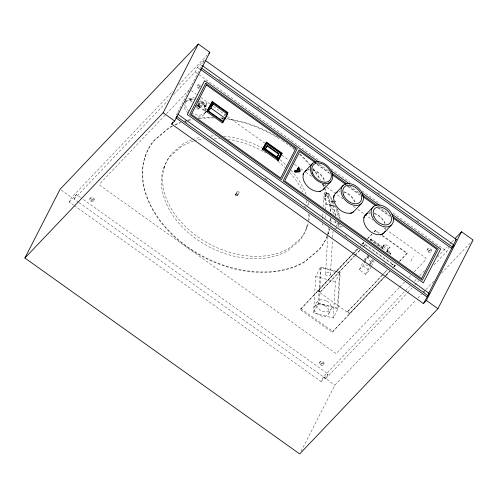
<?xml version="1.0" encoding="UTF-8"?>
<svg xmlns="http://www.w3.org/2000/svg" width="498" height="498" viewBox="0 0 498 498"><rect width="100%" height="100%" fill="white"/><g stroke="black" fill="none" stroke-linecap="round" stroke-linejoin="round"><path stroke-width="0.37" stroke-dasharray="2.49 1.87" d="M313.553 312.862L315.732 276.471L320.507 267.133L340.196 272.325L338.024 308.716L333.243 318.054L313.553 312.862L318.334 303.525L320.507 267.133M322.399 223.235L322.306 224.785L325.206 225.55M322.629 219.369L322.766 217.047M322.816 216.269L322.997 213.175M323.37 206.987L324.154 193.834L324.752 192.664L328.941 193.772L333.168 201.883M325.082 217.981L325.319 214.115M325.592 209.471L325.916 204.056L324.752 192.664M325.518 274.081L327.746 236.836M327.933 233.736L328.3 227.53M330.404 274.709L332.446 240.571M332.633 237.471L333.006 231.265M333.243 318.054L335.422 281.663L340.196 272.325M91.315 199.679C91.439 201.46 93.904 198.976 92.161 199.356C90.897 198.198 91.582 199.642 92.354 200.159M198.845 86.708C199.623 86.889 201.397 86.64 199.692 86.378C198.926 84.834 198.316 88.009 199.829 87.275M196.056 107.655A2.197 1.55 27.1 0 0 197.887 107.294L199.393 104.15L196.324 104.213M198.104 106.958L199.312 104.605L199.15 103.316A2.197 1.55 27.1 0 0 198.409 102.532M199.2 106.385L205.045 110.55L204.803 111.023L198.957 106.858L199.2 106.385L199.256 108.072L199.642 106.914L199.225 105.42A3.735 2.633 27.1 0 0 197.967 104.088M321.011 363.453C321.142 365.239 323.607 362.756 321.857 363.129C320.6 361.978 321.285 363.416 322.057 363.938M428.548 250.482C428.672 252.262 431.144 249.778 429.394 250.158C428.131 249 428.822 250.444 429.587 250.967M325.985 195.235C327.174 195.291 323.694 197.171 324.03 199.549L326.377 195.465M204.803 111.023L205.276 110.046A10.116 7.14 27.1 0 0 200.034 100.652M204.454 114.179L206.06 110.917M73.723 205.201L69.297 202.039L71.606 197.525L172.874 91.134M78.528 202.238L74.102 199.082L76.412 194.562L80.844 197.718M89.845 198.895C90.673 195.135 96.662 198.758 93.568 201.273A2.241 1.581 27.1 0 1 91.103 201.323L90.611 201.011A2.241 1.581 27.1 0 1 90.001 198.665A2.241 1.581 27.1 0 1 92.734 198.615A2.241 1.581 27.1 0 1 93.823 200.949M90.729 201.08L91.209 200.14M145.036 156.851L145.273 156.384M173.715 94.433L195.135 71.924L197.445 67.404L204.566 59.928L201.447 66.029M176.336 115.088L177.394 113.021M177.749 112.336L199.941 68.967M200.233 68.4L201.099 66.707M195.085 98A11.199 7.906 27.1 0 0 187.846 99.233L186.327 100.708L185.368 102.594A11.199 7.906 27.1 0 1 193.436 99.787M192.216 102.046L189.296 99.967L190.485 99.046A10.116 7.14 27.1 0 1 193.921 98.679M197.376 85.917C197.687 84.125 199.866 83.845 201.068 84.915M198.26 88.109L198.739 87.169M163.5 168.585L164.701 166.232M197.986 105.763L199.188 103.41L197.936 103.441M195.123 106.566L205.755 106.335L205.487 105.601L206.894 102.849L198.54 103.03M205.755 106.335L207.162 103.584L206.894 102.849M222.058 118.81L222.674 117.609M235.492 194.724L237.21 191.562A1.183 0.834 27.1 0 1 239.065 192.272A1.183 0.834 27.1 0 1 237.951 193.218A1.183 0.834 27.1 0 1 237.042 191.705M235.766 194.382A1.183 0.834 27.1 0 1 237.621 195.091A1.183 0.834 27.1 0 1 236.506 196.038A1.183 0.834 27.1 0 1 235.598 194.531L237.21 191.562M237.558 195.82L237.801 195.353M237.664 195.633L239.108 192.807M306.282 228.358L307.484 226.005M333.542 214.078L328.344 194.936L328.941 193.772M335.465 215.671L331.6 201.447L331.867 200.924L335.279 201.086L335.696 202.574M335.017 201.609L335.279 201.086M328.12 233.5L328.356 233.027M338.061 223.204L338.889 226.173L342.307 226.335L341.933 227.069L338.515 226.907L340.234 223.552M385.645 276.048L332.147 332.253L300.275 309.532L352.198 254.553M357.24 249.037L317.512 290.988L349.384 313.709L384.307 276.801M354.644 255.655L319.722 292.556L354.402 256.121M314.624 306.88L316.865 302.504M328.842 313.603L331.077 309.227M370.331 240.161L371.184 238.835L382.937 247.207L382.452 248.147L382.084 248.539L370.331 240.161L371.184 238.835M374.11 231.962L375.417 230.369L379.793 233.487M371.085 266.94L369.323 270.383L365.619 274.28L359.27 269.754L363.833 260.84M364.181 260.155L364.885 258.786L368.595 254.889M364.71 261.438L365.756 259.408L369.46 255.511L368.42 257.541A2.857 1.98 43.6 0 0 369.802 260.989A2.857 1.98 43.6 0 0 373.027 260.828M359.27 269.754L362.98 265.857L367.891 256.258M332.147 332.253L384.064 277.274M369.672 264.033L371.44 260.579L372.498 259.464M319.548 362.669C320.376 358.909 326.364 362.538 323.27 365.053A2.241 1.581 27.1 0 1 320.805 365.096L320.314 364.785A2.241 1.581 27.1 0 1 319.704 362.444A2.241 1.581 27.1 0 1 322.436 362.388A2.241 1.581 27.1 0 1 323.526 364.723M365.619 274.28L370.195 265.328M370.549 264.637L372.311 261.195L373.369 260.081M382.103 275.232L347.181 312.134L387.195 270.097M320.432 364.86L320.911 363.92M371.44 266.249L374.259 260.74M390.177 254.31L390.662 253.37L387.376 251.029L386.94 251.484L382.128 248.054L383.578 245.228L384.811 243.933L389.623 247.357L386.89 251.969L390.177 254.31L391.03 252.978L387.743 250.637M382.084 248.539L382.564 247.599L370.817 239.221M382.937 247.207L384.811 243.933M386.94 251.484L388.384 248.658L389.623 247.357M386.89 251.969L387.376 251.029M74.358 205.649L321.005 381.512L323.32 376.992L409.58 286.362M79.163 202.686L325.817 378.548L328.126 374.029L81.473 198.167M394.733 266.063L394.976 265.59L363.11 242.868L362.868 243.341L394.733 266.063L392.069 268.864M301.109 451.188L334.861 385.222L415.768 300.226M399.558 261.431L407.289 253.09L382.296 235.274M410.887 261.157L413.29 256.451M427.079 249.697C427.913 245.937 433.901 249.56 430.801 252.075A2.241 1.581 27.1 0 1 428.336 252.125L427.85 251.814A2.241 1.581 27.1 0 1 427.234 249.467A2.241 1.581 27.1 0 1 429.967 249.417A2.241 1.581 27.1 0 1 431.056 251.751M427.963 251.882L428.442 250.942M433.995 264.899L446.843 251.397L449.159 246.877M199.312 104.605L199.088 104.941A2.197 1.55 27.1 0 1 196.722 105.115M199.499 107.599L198.883 108.645A3.735 2.633 27.1 0 1 195.77 109.261M178.77 84.94L207.168 55.11M69.297 202.039L76.412 194.562M74.102 199.082L167.82 100.621M189.234 89.808L100.223 183.326L99.6 184.54L100.316 185.648L336.138 353.642L399.284 287.57M224 115.934L225.532 114.328M222.357 119.613L223.378 118.536M362.04 243.989L365.009 240.87M352.727 253.992L357.533 248.944M367.605 238.579L371.776 234.197M373.855 232.012L375.417 230.369M300.275 309.532L353.779 253.326M354.315 252.76L358.056 248.826M360.197 246.578L361.803 244.892M362.339 244.331L364.48 242.084M367.686 238.71L371.969 234.216M355.174 255.094L359.979 250.046M363.179 246.684L365.314 244.443L362.407 247.718M354.937 255.561L359.737 250.519M382.128 248.054L382.564 247.599M368.999 265.135L372.709 261.238M390.662 253.37L391.03 252.978M382.632 274.672L387.438 269.623M391.702 265.141L392.773 264.021L391.465 265.608M384.842 276.241L389.641 271.198M393.376 267.277L395.929 264.594M386.199 275.033L389.399 271.665M399.477 261.301L407.289 253.09M386.18 275.487L389.928 271.553M394.211 267.053L395.81 265.366M399.819 287.01L404.644 281.936M408.933 277.436L411.08 275.182M414.299 271.802L425.553 259.968L426.033 259.365L425.983 258.163L388.129 231.028M414.404 281.295L416.546 279.048M419.764 275.668L424.582 270.601M437.443 257.093L447.086 246.958M449.769 244.145L451.375 242.458M451.91 241.897L454.593 239.077M321.005 381.512L328.126 374.029M325.817 378.548L407.215 293.029M407.75 292.463L412.039 287.962M414.716 285.155L418.999 280.648M417.915 297.972L421.663 294.032M423.804 291.778L425.417 290.091M425.952 289.531L433.988 281.084M441.489 273.203L472.565 240.559M205.419 112.299L203.9 113.774A11.199 7.906 27.1 0 1 191.898 113.345M189.296 99.967L190.242 99.519A10.116 7.14 27.1 0 1 194.301 99.202M198.048 103.783L207.162 103.584M195.477 105.819L205.487 105.601M331.6 201.447L334.332 201.578M324.154 193.834L328.344 194.936M325.916 204.056L335.633 206.62L338.634 217.657M329.346 220.676L339.505 223.359M334.644 228.034L337.544 228.8M315.732 276.471L335.422 281.663M318.334 303.525L338.024 308.716M218.809 79.331L222.6 82.039M257.385 106.84L261.811 109.996M299.124 136.601L300.394 137.498M338.335 164.558L341.497 166.811M377.546 192.514L380.709 194.768M416.758 220.471L419.92 222.724M197.445 67.404L199.978 69.21M195.135 71.924L198.297 74.177M198.926 74.632L319.728 160.761M331.108 168.872L350.082 182.405M362.102 190.971L380.441 204.049M393.09 213.063L446.843 251.397M319.286 164.272L328.78 171.038M349.664 185.928L359.158 192.701M381.306 208.488L387.631 213.001M317.388 164.141L329.383 172.688M348.314 186.19L359.674 194.288M378.605 207.784L389.959 215.883M317.021 164.533L329.639 173.528M347.311 186.128L360.564 195.577M377.602 207.722L389.592 216.275M191.338 90.717L196.399 94.327M200.831 97.484L209.689 103.802M213.486 106.51L226.771 115.984M227.405 116.432L264.737 143.051M281.824 155.233L288.784 160.194M294.48 164.253L297.642 166.513M300.804 168.766L305.237 171.928M305.872 172.376L311.561 176.435M322.318 184.104L326.115 186.812M326.75 187.267L343.203 198.995M353.325 206.216L355.223 207.566M357.757 209.372L372.94 220.197M383.697 227.866L387.494 230.574M375.181 230.842L378.928 233.512M382.053 235.741L407.047 253.563M189.539 99.494L192.452 101.58M383.578 245.228L388.384 248.658M383.367 246.753L388.179 250.183M370.705 239.775L382.452 248.147M387.263 251.577L390.55 253.924M185.194 121.4L188.356 123.653M225.669 150.259L226.932 151.162M264.88 178.216L268.042 180.475M304.091 206.178L307.254 208.432M345.201 235.486L346.465 236.388M383.777 262.994L386.94 265.247M422.989 290.95L426.151 293.204M371.44 260.579L372.311 261.195M364.885 258.786L365.756 259.408M362.98 265.857L369.323 270.383M317.755 290.515L319.959 292.089M347.417 311.667L349.627 313.236M300.755 308.592L332.627 331.313M61.279 190.161L71.606 197.525M323.32 376.992L334.861 385.222M198.957 106.858L198.739 106.36A3.735 2.633 27.1 0 0 197.488 105.028M337.551 209.26L340.24 218.908M331.867 200.924L335.994 215.777M336.642 207.598L339.692 218.834M337.495 223.16L338.515 226.907M335.347 220.701L336.947 226.596M198.192 106.553L197.943 105.669A2.197 1.55 27.1 0 0 197.208 104.885M368.582 213.082A12.873 8.927 43.6 0 1 370.5 212.771M374.035 213.188A12.873 8.927 43.6 0 1 385.172 223.229M343.969 191.749A12.873 8.927 43.6 0 1 355.591 203.228M307.845 169.781A12.873 8.927 43.6 0 1 309.109 169.525M312.576 169.706A12.873 8.927 43.6 0 1 324.926 181.359M325.337 184.16A12.873 8.927 43.6 0 1 325.262 185.48M188.954 111.259A11.199 7.906 27.1 0 1 186.327 100.708M198.521 99.021A11.199 7.906 27.1 0 1 206.415 109.734M199.791 101.125A10.116 7.14 27.1 0 1 205.039 110.519M197.563 100.907A11.199 7.906 27.1 0 1 205.487 111.259A11.199 7.906 27.1 0 1 196.38 116.986M187.995 113.139A11.199 7.906 27.1 0 1 184.497 104.462M199.119 108.178A3.735 2.633 27.1 0 1 196.013 108.794M199.175 88.569A2.241 1.581 27.1 0 1 198.634 88.351L198.148 88.034A2.241 1.581 27.1 0 1 197.631 85.594A2.241 1.581 27.1 0 1 200.588 85.855M368.825 213.318A12.873 8.927 43.6 0 1 370.132 213.156M374.396 213.798A12.873 8.927 43.6 0 1 384.798 223.614M385.701 227.854A12.873 8.927 43.6 0 1 385.62 229.173M332.876 225.837A2.471 1.675 3.4 0 1 332.415 226.129M172.545 125.838A99.532 70.255 27.1 0 0 168.666 127.98L154.156 140.33A99.532 70.255 27.1 0 0 181.228 242.009A99.532 70.255 27.1 0 0 304.969 261.431L319.479 249.081A99.532 70.255 27.1 0 0 327.31 235.903M175.271 124.531A99.532 70.255 27.1 0 1 180.276 122.496M184.758 121.02A99.532 70.255 27.1 0 1 187.049 120.379M187.821 120.18A99.532 70.255 27.1 0 1 192.072 119.221M197.986 118.256A99.532 70.255 27.1 0 1 213.269 117.484M220.048 117.858A99.532 70.255 27.1 0 1 223.11 118.157M226.951 118.649A99.532 70.255 27.1 0 1 278.812 137.797M292.706 147.651A99.532 70.255 27.1 0 1 294.505 149.126M300.232 154.218A99.532 70.255 27.1 0 1 310.198 164.826M313.024 168.374A99.532 70.255 27.1 0 1 320.594 179.784M322.816 183.93A99.532 70.255 27.1 0 1 324.472 187.41M324.777 188.107A99.532 70.255 27.1 0 1 330.996 214.364M330.983 218.224A99.532 70.255 27.1 0 1 330.79 221.293M329.57 228.763A99.532 70.255 27.1 0 1 327.591 235.187M172.302 126.311A99.532 70.255 27.1 0 0 168.424 128.453L153.913 140.797A99.532 70.255 27.1 0 0 180.986 242.476A99.532 70.255 27.1 0 0 304.726 261.904L319.243 249.554A99.532 70.255 27.1 0 0 329.327 229.229M175.028 125.004A99.532 70.255 27.1 0 1 180.768 122.701M184.515 121.487A99.532 70.255 27.1 0 1 186.812 120.846M188.275 120.479A99.532 70.255 27.1 0 1 192.558 119.551M199.262 118.543A99.532 70.255 27.1 0 1 213.767 117.976M221.336 118.468A99.532 70.255 27.1 0 1 223.633 118.717M224.405 118.804A99.532 70.255 27.1 0 1 281.762 140.305M282.41 140.735A99.532 70.255 27.1 0 1 294.268 149.599M299.441 154.168A99.532 70.255 27.1 0 1 309.47 164.707M312.781 168.841A99.532 70.255 27.1 0 1 319.959 179.573M322.573 184.403A99.532 70.255 27.1 0 1 323.912 187.186M324.229 187.883A99.532 70.255 27.1 0 1 330.734 214.115M330.765 217.925A99.532 70.255 27.1 0 1 330.548 221.766M330.473 222.525A99.532 70.255 27.1 0 1 330.186 224.791M367.991 265.515A2.857 1.98 43.6 0 1 364.561 262.558M193.616 141.208A77.626 54.792 27.1 0 0 181.739 146.431L170.422 156.061A77.626 54.792 27.1 0 0 191.537 235.361A77.626 54.792 27.1 0 0 288.043 250.506L299.36 240.876A77.626 54.792 27.1 0 0 307.621 223.191M194.376 140.978A77.626 54.792 27.1 0 1 203.284 139.035M214.221 138.226A77.626 54.792 27.1 0 1 219.425 138.369M227.816 139.247A77.626 54.792 27.1 0 1 265.695 152.911M277.641 161.103A77.626 54.792 27.1 0 1 285.08 167.596M289.873 172.563A77.626 54.792 27.1 0 1 302.915 192.047M306.114 200.439A77.626 54.792 27.1 0 1 307.415 205.693M308.343 213.804A77.626 54.792 27.1 0 1 308.088 220.11M191.836 139.857A77.626 54.792 27.1 0 0 182.947 144.078L171.623 153.708A77.626 54.792 27.1 0 0 192.738 233.008A77.626 54.792 27.1 0 0 289.245 248.153L300.562 238.523A77.626 54.792 27.1 0 0 308.33 223.092M192.57 139.596A77.626 54.792 27.1 0 1 200.762 137.336M210.685 136.029A77.626 54.792 27.1 0 1 215.429 135.873M223.658 136.24A77.626 54.792 27.1 0 1 262.284 147.981M280.044 159.715A77.626 54.792 27.1 0 1 286.817 165.759M291.075 170.21A77.626 54.792 27.1 0 1 306.363 195.166M308.467 202.586A77.626 54.792 27.1 0 1 309.121 206.328M309.532 214.619A77.626 54.792 27.1 0 1 308.511 222.351M195.166 98.822A10.116 7.14 27.1 0 1 196.417 99.096M307.478 170.167A12.873 8.927 43.6 0 1 309.401 169.855M312.931 170.272A12.873 8.927 43.6 0 1 324.067 180.313M324.97 184.553A12.873 8.927 43.6 0 1 324.889 185.866M338.765 191.879A12.873 8.927 43.6 0 1 340.066 191.724M343.595 192.141A12.873 8.927 43.6 0 1 354.732 202.182M321.079 267.75L318.957 303.22L337.451 308.094L339.574 272.63L321.079 267.75M236.008 193.915L235.834 194.058A1.183 0.834 27.1 0 0 236.743 195.571A1.183 0.834 27.1 0 0 237.857 194.625A1.183 0.834 27.1 0 0 236.008 193.915M328.929 272.892L328.313 272.748A2.471 1.675 3.4 0 0 325.586 273.869A2.471 1.675 3.4 0 0 326.993 275.904L327.616 276.041A2.471 1.675 3.4 0 0 330.342 274.921A2.471 1.675 3.4 0 0 328.929 272.892M328.643 193.915L325.188 193L326.308 203.937L335.067 206.247L328.643 193.915M326.19 300.767L324.279 300.07A7.868 5.553 27.1 0 0 316.635 303.195A7.868 5.553 27.1 0 0 321.752 310.964L323.669 311.661A7.868 5.553 27.1 0 0 331.307 308.536A7.868 5.553 27.1 0 0 326.19 300.767M323.955 305.143L322.038 304.452A7.868 5.553 27.1 0 0 314.394 307.571A7.868 5.553 27.1 0 0 319.511 315.34L321.428 316.037A7.868 5.553 27.1 0 0 329.066 312.912A7.868 5.553 27.1 0 0 323.955 305.143"/><path stroke-width="0.75" d="M24.9 258.008L60.065 189.29L198.297 44.061L209.845 52.296L174.68 121.008L171.717 124.127L423.425 303.593L426.394 300.475L461.553 231.763L473.1 239.992L437.935 308.71L299.703 453.939L24.9 258.008L163.139 112.778L198.297 44.061M171.717 124.127L172.756 122.091M206.757 111.72L212.316 101.53L227.947 112.679L223.129 122.091L222.388 122.869L206.757 111.72L212.316 101.53M210.542 106.69L213.138 103.964L227.499 114.204L225.345 118.418L222.749 121.145L208.388 110.898L212.696 102.482L227.063 112.722L226.447 113.924M208.388 110.898L210.984 108.172L213.138 103.964M222.388 122.869L224.112 119.508M262.409 149.444L266.498 142.123L282.073 153.228L278.724 159.771L277.984 160.549L262.409 149.444L266.498 142.123M280.903 153.658L266.474 143.368L263.579 149.014L266.841 142.976L281.27 153.266L278.015 159.304L281.27 153.266M278.587 154.143L266.934 145.833L265.154 149.307L267.302 145.447L278.961 153.751L276.807 157.617L278.961 153.751M277.984 160.549L282.073 153.228M296.335 171.349L298.688 167.098C299.69 168.629 301.757 172.594 298.09 171.561L297.717 171.953L299.547 170.764L298.557 168.455L296.547 172.034L295.843 172.32A1.718 1.189 43.6 0 1 294.617 171.686L294.474 171.057L294.934 170.789M298.688 167.098L296.715 170.951L295.308 170.397L294.847 170.665L294.99 171.293A1.718 1.189 43.6 0 0 296.217 171.922L296.926 171.642L298.557 168.455M423.425 303.593L429.164 293.39L178.085 114.372M428.405 293.87L452.234 247.301M205.201 60.376L456.28 239.395L452.807 246.174L453.921 245.004L202.213 65.537M200.576 69.415L451.655 248.434L453.921 245.004M208.774 53.417L209.845 52.296M211.675 103.553L212.696 102.482M209.166 107.014L209.907 106.236M226.042 113.793L227.063 112.722M227.206 113.457L227.947 112.679M305.224 171.194L312.638 163.4M323.109 189.682L330.529 181.888A12.873 8.927 43.6 0 0 322.909 162.89A12.873 8.927 43.6 0 0 311.312 173.155A12.873 8.927 43.6 0 0 330.529 181.888M335.889 193.056L343.303 185.268M361.193 203.757A12.873 8.927 43.6 0 1 341.977 195.023A12.873 8.927 43.6 0 1 353.58 184.752A12.873 8.927 43.6 0 1 361.193 203.757L353.779 211.544A12.873 8.927 43.6 0 1 337.289 207.293A12.873 8.927 43.6 0 1 337.37 192.079M365.955 214.495L373.369 206.701M383.846 232.983L391.26 225.189A12.873 8.927 43.6 0 0 383.641 206.191A12.873 8.927 43.6 0 0 372.043 216.456A12.873 8.927 43.6 0 0 391.26 225.189M455.128 238.517L461.553 231.763M455.259 240.466L456.28 239.395M428.423 294.169L429.164 293.39M297.673 171.798L298.918 171.648L299.174 171.156L298.178 168.853M297.717 171.953L299.553 171.928L299.933 170.907M295.575 170.914L295.937 171.094M201.684 68.245L452.763 247.263M318.546 161.9L204.641 80.688L187.316 114.54L423.35 282.833L440.674 248.981L391.951 214.24M331.201 170.926L349.552 184.011M361.573 192.583L379.289 205.213M316.124 162.018L299.037 149.836L283.094 180.986L422.316 280.256L438.259 249.1L392.698 216.611M331.942 173.298L347.131 184.123M362.32 194.955L376.874 205.332M315.495 162.79L299.721 151.541L284.694 180.911L421.632 278.544L436.659 249.181L393.115 218.13M332.533 174.941L345.786 184.391M362.824 196.536L375.448 205.537M210.984 108.172L225.345 118.418M265.527 148.921L277.181 157.231M274.354 155.868L275.581 156.746M263.952 148.628L278.382 158.918M263.149 148.665L278.724 159.771M207.498 110.942L223.129 122.091M176.292 116.177L428.006 295.65M175.813 117.796L426.892 296.814M163.139 112.778L174.68 121.008M426.394 300.475L437.935 308.71M385.271 231.134A12.873 8.927 43.6 0 1 368.495 229.964A12.873 8.927 43.6 0 1 367.437 213.511M324.54 187.833A12.873 8.927 43.6 0 1 307.764 186.663A12.873 8.927 43.6 0 1 306.706 170.21M383.472 233.375A12.873 8.927 43.6 0 1 381.991 234.353M381.437 234.595A12.873 8.927 43.6 0 1 380.229 234.938M363.702 217.856A12.873 8.927 43.6 0 1 364.156 216.73M364.785 215.734A12.873 8.927 43.6 0 1 365.582 214.881M353.406 211.936A12.873 8.927 43.6 0 1 351.924 212.914M351.37 213.156A12.873 8.927 43.6 0 1 350.162 213.499M333.367 197.65A12.873 8.927 43.6 0 1 334.09 195.297M320.7 191.288A12.873 8.927 43.6 0 1 319.498 191.637M302.971 174.555A12.873 8.927 43.6 0 1 303.425 173.429M205.674 83.266L189.732 114.422L281.37 179.759L297.312 148.603L205.674 83.266M206.359 84.977L191.332 114.341L280.685 178.054L295.712 148.684L206.359 84.977M373.898 216.369A10.551 7.314 43.6 0 0 389.641 223.521A10.551 7.314 43.6 0 0 383.404 207.952A10.551 7.314 43.6 0 0 373.898 216.369M343.552 194.942A10.9 7.557 43.6 0 0 359.824 202.337A10.9 7.557 43.6 0 0 353.375 186.252A10.9 7.557 43.6 0 0 343.552 194.942M312.576 173.092A11.292 7.831 43.6 0 0 329.427 180.755A11.292 7.831 43.6 0 0 322.748 164.091A11.292 7.831 43.6 0 0 312.576 173.092"/></g></svg>
